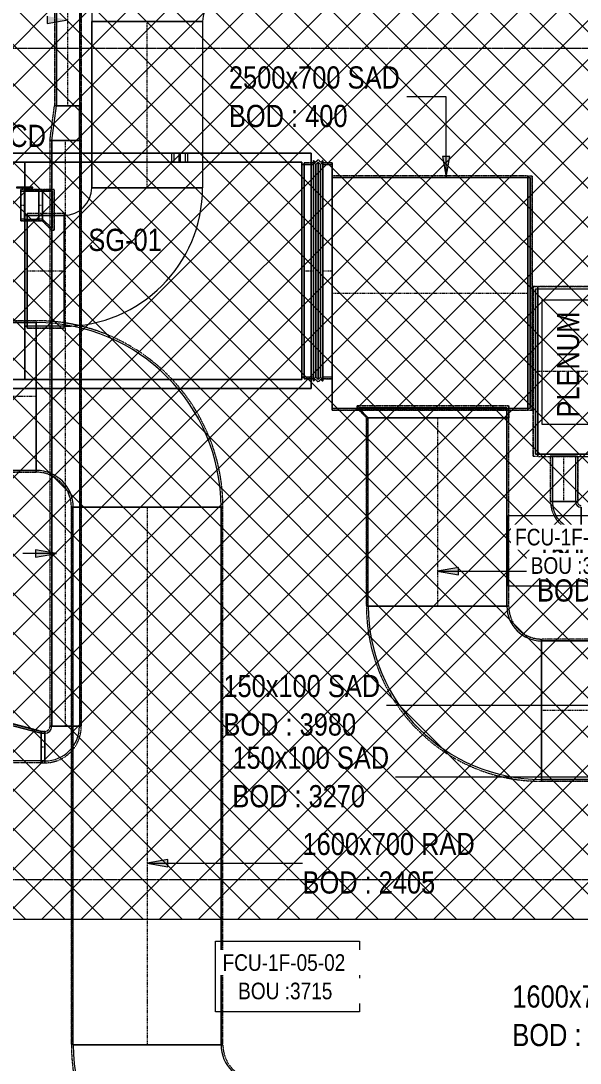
# Model space of a CAD drawing. Header units: inches. Extents: x -83664 to 20107, y -47222 to 19398.
# Drawn here: x -53166 to -47112, y -38748 to -27464 of the extents above; entities that cross this region are included whole.
import ezdxf

# ---------------------------------------------------------------- set-up
doc = ezdxf.new("R2010")
doc.units = ezdxf.units.IN
doc.header["$MEASUREMENT"] = 0
for name, pattern in [('Center', [29.999999, 12, -6, 6, -6]), ('Grid Line', [22.225, 12.7, -3.175, 3.175, -3.175]), ('Hidden 0_50', [1.0584, 0.5292, -0.5292])]:
    doc.linetypes.add(name, pattern=pattern)
doc.layers.add('A-DETL', color=7, linetype='Continuous', lineweight=18, true_color=0x00a600)
doc.layers.add('M-HVAC-DUCT', color=7, linetype='Continuous', lineweight=9, true_color=0xffe97f)
for name, color, linetype, lineweight in [('A-DETL-GENF', 7, 'Continuous', 9), ('G-ANNO-TEXT', 7, 'Continuous', 9), ('M-EQPM', 7, 'Continuous', 18), ('M-EQPM-IDEN', 7, 'Continuous', 9), ('M-HVAC-DUCT-CNTR', 7, 'Center', 9), ('M-HVAC-DUCT-IDEN', 7, 'Continuous', 18), ('S-GRID', 7, 'Continuous', 9)]:
    doc.layers.add(name, color=color, linetype=linetype, lineweight=lineweight)
doc.styles.add('Arial Narrow_1', font='ARIALN.TTF', dxfattribs={"height": 1.406642})
doc.styles.add('Arial Narrow_21', font='ARIALN.TTF', dxfattribs={"height": 240})

# ---------------------------------------------------------------- blocks, each defined once
blk = doc.blocks.new('M_Rec Elbow - Radius - 0_75W-7691535-FIRST FLOOR AC CONDITIONING LAYOUT - PART A')
at = {"layer": 'M-HVAC-DUCT', "color": 30, "true_color": 0xff7f00}
for p, q in [((-225, 150), (-225, -150)), ((-225, -150), (-225, 150)), ((-150, 225), (150, 225)), ((150, 225), (-150, 225))]:
    blk.add_line(p, q, dxfattribs=at)
for radius in [75, 75, 375, 375]:
    blk.add_arc((-225, 225), radius, 270, 0, dxfattribs=at)
blk = doc.blocks.new('M_Rec Transition - Length - Standard-8294872-FIRST FLOOR AC CONDITIONING LAYOUT - PART A')
at = {"layer": 'M-HVAC-DUCT', "color": 30, "true_color": 0xff7f00}
for p, q in [((0, 150), (0, -150)), ((0, 150), (375, 150)), ((0, 150), (375, 150)), ((0, -150), (0, 150)), ((375, -250), (375, 150)), ((375, 150), (375, -250)), ((0, -150), (375, -250)), ((375, -250), (0, -150))]:
    blk.add_line(p, q, dxfattribs=at)
blk = doc.blocks.new('M_Rec Transition - Length - Standard-8294873-FIRST FLOOR AC CONDITIONING LAYOUT - PART A')
at = {"layer": 'M-HVAC-DUCT', "color": 30, "true_color": 0xff7f00}
for p, q in [((0, 150), (0, -150)), ((0, 150), (375, 100)), ((0, 150), (375, 100)), ((0, -150), (0, 150)), ((375, -150), (375, 100)), ((375, 100), (375, -150)), ((0, -150), (375, -150)), ((375, -150), (0, -150))]:
    blk.add_line(p, q, dxfattribs=at)
blk = doc.blocks.new('M_Rec Tap - Beveled - Standard-8199956-FIRST FLOOR AC CONDITIONING LAYOUT - PART A')
at = {"layer": 'M-HVAC-DUCT', "color": 30, "true_color": 0xff7f00}
for p, q in [((100, 150), (-6.096, 150)), ((-6.096, 150), (100, 150)), ((-6.096, 150), (-6.096, -250)), ((-6.096, -250), (-6.096, 150)), ((100, 150), (100, -150)), ((100, -150), (100, 150)), ((0, -250), (100, -150)), ((0, -250), (100, -150)), ((-6.096, -250), (0, -250)), ((0, -250), (-6.096, -250))]:
    blk.add_line(p, q, dxfattribs=at)
blk = doc.blocks.new('M_Rec Elbow - Radius - 0_75W-V16-FIRST FLOOR AC CONDITIONING LAYOUT - PART A')
at = {"layer": 'M-HVAC-DUCT', "color": 6, "true_color": 0xff00ff}
for p, q in [((-800, 1200), (800, 1200)), ((800, 1200), (-800, 1200)), ((-1200, 800), (-1200, -800)), ((-1200, -800), (-1200, 800))]:
    blk.add_line(p, q, dxfattribs=at)
for radius in [400, 400, 2000, 2000]:
    blk.add_arc((-1200, 1200), radius, 270, 0, dxfattribs=at)
blk = doc.blocks.new('TEMW-ME-AHU-Fresh Air Handling Unit - AHU-F1--02-8523869-FIRST FLOOR AC CONDITIONING LAYOUT - PART A')
at = {"layer": 'M-EQPM'}
for p, q in [((6100, 2450), (-100, 2450)), ((-100, 2450), (-100, -100)), ((-100, -100), (-100, 2450)), ((-100, 2450), (6100, 2450)), ((6100, -100), (6100, 2450)), ((6100, 2450), (6100, -100)), ((0, 2325), (-25, 2325)), ((-25, 2325), (-25, 25)), ((-25, 25), (-25, 2325)), ((-25, 2325), (0, 2325)), ((6000, 2350), (0, 2350)), ((0, 2350), (0, 0)), ((0, 0), (0, 2350)), ((0, 2350), (6000, 2350)), ((0, 25), (0, 2325)), ((0, 2325), (0, 25)), ((6000, 2350), (3000, 2350)), ((3000, 2350), (3000, 0)), ((3000, 0), (3000, 2350)), ((3000, 2350), (6000, 2350)), ((6000, 0), (6000, 2350)), ((6000, 2350), (6000, 0)), ((6000, 0), (6000, 2350)), ((6000, 2350), (6000, 0)), ((3000, 1775), (2975, 1775)), ((2975, 1775), (2975, 575)), ((2975, 575), (2975, 1775)), ((2975, 1775), (3000, 1775)), ((3000, 575), (3000, 1775)), ((3000, 1775), (3000, 575)), ((6025, 1775), (6000, 1775)), ((6000, 1775), (6000, 575)), ((6000, 575), (6000, 1775)), ((6000, 1775), (6025, 1775)), ((6025, 575), (6025, 1775)), ((6025, 1775), (6025, 575)), ((6025, 1400), (6000, 1400)), ((6000, 1400), (6000, 950)), ((6000, 950), (6000, 1400)), ((6000, 1400), (6025, 1400)), ((6025, 950), (6025, 1400)), ((6025, 1400), (6025, 950)), ((6000, 950), (6025, 950)), ((6025, 950), (6000, 950)), ((2975, 575), (3000, 575)), ((3000, 575), (2975, 575)), ((6000, 575), (6025, 575)), ((6025, 575), (6000, 575)), ((-25, 25), (0, 25)), ((0, 25), (-25, 25)), ((0, 0), (6000, 0)), ((6000, 0), (0, 0)), ((1263, 0), (1233, 0)), ((1263, 0), (1233, 0)), ((1333, 0), (1313, 0)), ((1333, 0), (1313, 0)), ((1413, 0), (1383, 0)), ((1413, 0), (1383, 0)), ((3000, 0), (6000, 0)), ((6000, 0), (3000, 0)), ((5850, 0), (5400, 0)), ((5400, 0), (5400, -25)), ((5400, -25), (5400, 0)), ((5400, 0), (5850, 0)), ((5850, -25), (5850, 0)), ((5850, 0), (5850, -25)), ((-100, -100), (6100, -100)), ((6100, -100), (-100, -100)), ((1233, 0), (1233, -100)), ((1233, -100), (1263, -100)), ((1233, -100), (1263, -100)), ((1263, -100), (1263, 0)), ((1313, 0), (1313, -100)), ((1313, -100), (1333, -100)), ((1313, -100), (1333, -100)), ((1333, -100), (1333, 0)), ((1383, 0), (1383, -100)), ((1383, -100), (1413, -100)), ((1383, -100), (1413, -100)), ((1413, -100), (1413, 0)), ((5400, -25), (5850, -25)), ((5850, -25), (5400, -25))]:
    blk.add_line(p, q, dxfattribs=at)
blk = doc.blocks.new('REMC_M_FLEX CONNECTION_Type 2 - V_SAD-8295138-FIRST FLOOR AC CONDITIONING LAYOUT - PART A')
at = {"layer": 'M-HVAC-DUCT', "color": 30, "true_color": 0xff7f00}
for p, q in [((101458, 69377), (101458, 67027)), ((101458, 69377), (101483, 69352)), ((101483, 69352), (101458, 69377)), ((101458, 67027), (101458, 69377)), ((101483, 69352), (101508, 69377)), ((101508, 69377), (101483, 69352)), ((101483, 67052), (101483, 69352)), ((101483, 69352), (101483, 67052)), ((101483, 69352), (101483, 67052)), ((101483, 67052), (101483, 69352)), ((101508, 69377), (101508, 67027)), ((101508, 69377), (101533, 69352)), ((101533, 69352), (101508, 69377)), ((101508, 67027), (101508, 69377)), ((101508, 67027), (101508, 69377)), ((101508, 69377), (101508, 67027)), ((101533, 69352), (101558, 69377)), ((101558, 69377), (101533, 69352)), ((101533, 67052), (101533, 69352)), ((101533, 69352), (101533, 67052)), ((101533, 67052), (101533, 69352)), ((101533, 69352), (101533, 67052)), ((101558, 69377), (101558, 67027)), ((101558, 67027), (101558, 69377)), ((101483, 67052), (101458, 67027)), ((101483, 67052), (101458, 67027)), ((101508, 67027), (101483, 67052)), ((101508, 67027), (101483, 67052)), ((101533, 67052), (101508, 67027)), ((101533, 67052), (101508, 67027)), ((101533, 67052), (101558, 67027)), ((101533, 67052), (101558, 67027))]:
    blk.add_line(p, q, dxfattribs=at)
blk = doc.blocks.new('M_Rec Endcap - Standard-8295143-FIRST FLOOR AC CONDITIONING LAYOUT - PART A')
at = {"layer": 'M-HVAC-DUCT', "color": 30, "true_color": 0xff7f00}
for p, q in [((0, 1250), (0, -1250)), ((0, -1250), (0, 1250)), ((0, 1250), (25, 1250)), ((25, 1250), (0, 1250)), ((25, 1250), (25, -1250)), ((25, -1250), (25, 1250)), ((25, -1250), (0, -1250)), ((25, -1250), (0, -1250))]:
    blk.add_line(p, q, dxfattribs=at)
blk = doc.blocks.new('M_Rec Tap - Beveled - Standard-8295144-FIRST FLOOR AC CONDITIONING LAYOUT - PART A')
at = {"layer": 'M-HVAC-DUCT', "color": 30, "true_color": 0xff7f00}
for p, q in [((0, 850), (-6.096, 850)), ((-6.096, -750), (-6.096, 850)), ((-6.096, 850), (-6.096, -750)), ((-6.096, 850), (0, 850)), ((100, 750), (0, 850)), ((100, 750), (0, 850)), ((100, 750), (100, -750)), ((100, -750), (100, 750)), ((-6.096, -750), (100, -750)), ((100, -750), (-6.096, -750))]:
    blk.add_line(p, q, dxfattribs=at)
blk = doc.blocks.new('M_Rec Elbow - Radius - 0_75W-8295145-FIRST FLOOR AC CONDITIONING LAYOUT - PART A')
at = {"layer": 'M-HVAC-DUCT', "color": 30, "true_color": 0xff7f00}
for p, q in [((-750, 1125), (750, 1125)), ((750, 1125), (-750, 1125)), ((-1125, 750), (-1125, -750)), ((-1125, -750), (-1125, 750))]:
    blk.add_line(p, q, dxfattribs=at)
for radius in [375, 375, 1875, 1875]:
    blk.add_arc((-1125, 1125), radius, 270, 0, dxfattribs=at)
blk = doc.blocks.new('TEMW-ME-DMP-Volume Control Damper - Standard-V132-FIRST FLOOR AC CONDITIONING LAYOUT - PART A')
at = {"layer": 'M-HVAC-DUCT', "color": 30, "true_color": 0xff7f00}
for p, q in [((-165.1, 194.45), (-165.1, 188.1)), ((-152.4, 194.45), (-165.1, 194.45)), ((-165.1, 188.1), (-152.4, 188.1)), ((0, 194.45), (-152.4, 194.45)), ((-152.4, 194.45), (0, 194.45)), ((0, 188.1), (-152.4, 188.1)), ((-152.4, 188.1), (0, 188.1)), ((-76.2, 150), (-76.2, -150)), ((-76.2, -150), (-76.2, 150)), ((76.2, 150), (-76.2, 150)), ((-76.2, 150), (76.2, 150)), ((-76.2, 150), (76.2, 150)), ((-6.35, 188.1), (-6.35, 150)), ((6.35, 188.1), (-6.35, 188.1)), ((6.35, 188.1), (-6.35, 188.1)), ((-6.35, 150), (6.35, 150)), ((-6.35, 150), (6.35, 150)), ((12.7, 194.45), (0, 194.45)), ((0, 188.1), (12.7, 188.1)), ((6.35, 150), (6.35, 188.1)), ((12.7, 188.1), (12.7, 194.45)), ((76.2, 150), (76.2, -150)), ((76.2, -150), (76.2, 150)), ((-76.2, -150), (76.2, -150)), ((-76.2, -150), (76.2, -150)), ((-76.2, -150), (76.2, -150))]:
    blk.add_line(p, q, dxfattribs=at)
blk = doc.blocks.new('M_Rec Endcap - Standard-8322859-FIRST FLOOR AC CONDITIONING LAYOUT - PART A')
at = {"layer": 'M-HVAC-DUCT', "color": 6, "true_color": 0xff00ff}
for p, q in [((0, 895), (0, -895)), ((0, -895), (0, 895)), ((0, 895), (25, 895)), ((25, 895), (0, 895)), ((25, 895), (25, -895)), ((25, -895), (25, 895)), ((25, -895), (0, -895)), ((25, -895), (0, -895))]:
    blk.add_line(p, q, dxfattribs=at)
blk = doc.blocks.new('M_Rec Elbow - Radius - 0_75W-8523872-FIRST FLOOR AC CONDITIONING LAYOUT - PART A')
at = {"layer": 'M-HVAC-DUCT', "color": 6, "true_color": 0xff00ff}
for p, q in [((-600, 900), (600, 900)), ((600, 900), (-600, 900)), ((-900, 600), (-900, -600)), ((-900, -600), (-900, 600))]:
    blk.add_line(p, q, dxfattribs=at)
for radius in [300, 300, 1500, 1500]:
    blk.add_arc((-900, 900), radius, 270, 0, dxfattribs=at)
blk = doc.blocks.new('M_Rec Elbow - Radius - 0_75W-V147-FIRST FLOOR AC CONDITIONING LAYOUT - PART A')
at = {"layer": 'M-HVAC-DUCT', "color": 6, "true_color": 0xff00ff}
for p, q in [((-187.5, 125), (-187.5, -125)), ((-187.5, -125), (-187.5, 125)), ((-125, 187.5), (125, 187.5)), ((125, 187.5), (-125, 187.5))]:
    blk.add_line(p, q, dxfattribs=at)
for radius in [62.5, 62.5, 312.5, 312.5]:
    blk.add_arc((-187.5, 187.5), radius, 270, 0, dxfattribs=at)
blk = doc.blocks.new('TEMW-SMBZ-HO-BM-HVAC-00002_rvt-1-FIRST FLOOR AC CONDITIONING LAYOUT - PART A')
at = {"layer": 'M-HVAC-DUCT', "color": 30, "linetype": 'Hidden 0_50', "true_color": 0xff7f00}
for p, q in [((98655, 73260), (98655, 69988)), ((98655, 73260), (98655, 69988)), ((98945, 69988), (98945, 73260)), ((98945, 73260), (98945, 69988)), ((98605, 69613), (98655, 69988)), ((98605, 69613), (98655, 69988)), ((98945, 69988), (98655, 69988)), ((98655, 69988), (98945, 69988)), ((98945, 69988), (98655, 69988)), ((98655, 69988), (98945, 69988)), ((98945, 69613), (98945, 69988)), ((98945, 69988), (98945, 69613)), ((98945, 69613), (98605, 69613)), ((98605, 69613), (98945, 69613)), ((98605, 69613), (98605, 63271)), ((98605, 69613), (98605, 63271)), ((98605, 69613), (98945, 69613)), ((98945, 69613), (98605, 69613)), ((98945, 63271), (98945, 69613)), ((98945, 69613), (98945, 63271)), ((101458, 67007), (101458, 69397)), ((101458, 69397), (101479, 69377)), ((101479, 69377), (101458, 69397)), ((101458, 69397), (101458, 67007)), ((101479, 69377), (101508, 69406)), ((101508, 69406), (101479, 69377)), ((101508, 69406), (101537, 69377)), ((101537, 69377), (101508, 69406)), ((101537, 69377), (101558, 69397)), ((101558, 69397), (101537, 69377)), ((101558, 69397), (101558, 67007)), ((101558, 67007), (101558, 69397)), ((101358, 67032), (101358, 69372)), ((101358, 69372), (101358, 67032)), ((101458, 69372), (101358, 69372)), ((101458, 69372), (101358, 69372)), ((101458, 67032), (101458, 69372)), ((101458, 69372), (101458, 67032)), ((101558, 67032), (101558, 69372)), ((101558, 69372), (101558, 67032)), ((101660, 69372), (101558, 69372)), ((101660, 69372), (101558, 69372)), ((101660, 67032), (101660, 69372)), ((101660, 69372), (101660, 67032)), ((101660, 66692), (101660, 69232)), ((101660, 69232), (101660, 66692)), ((103780, 69232), (101660, 69232)), ((103780, 69232), (101660, 69232)), ((103780, 66692), (103780, 69232)), ((103780, 69232), (103780, 66692)), ((103780, 66692), (103780, 69232)), ((103780, 69232), (103780, 66692)), ((103780, 69232), (103825, 69232)), ((103780, 69232), (103825, 69232)), ((103825, 66692), (103825, 69232)), ((103825, 69232), (103825, 66692)), ((98291, 68743), (98291, 69083)), ((98291, 69083), (98291, 68743)), ((98332, 69083), (98291, 69083)), ((98332, 69083), (98291, 69083)), ((98332, 68743), (98332, 69083)), ((98332, 69083), (98332, 68743)), ((98332, 68743), (98332, 69083)), ((98332, 69083), (98484, 69083)), ((98484, 69083), (98332, 69083)), ((98332, 69083), (98332, 68743)), ((98484, 68743), (98484, 69083)), ((98484, 69083), (98484, 68743)), ((98525, 69083), (98484, 69083)), ((98525, 69083), (98484, 69083)), ((98484, 69083), (98484, 68743)), ((98484, 68743), (98484, 69083)), ((98525, 69083), (98651, 69083)), ((98525, 68743), (98525, 69083)), ((98525, 69083), (98525, 68743)), ((98651, 69083), (98525, 69083)), ((98525, 68743), (98525, 69083)), ((98525, 69083), (98525, 68743)), ((98651, 69083), (98651, 68643)), ((98651, 68643), (98651, 69083)), ((98291, 68743), (98332, 68743)), ((98332, 68743), (98291, 68743)), ((98484, 68743), (98332, 68743)), ((98332, 68743), (98484, 68743)), ((98484, 68743), (98525, 68743)), ((98525, 68743), (98484, 68743)), ((98625, 68643), (98525, 68743)), ((98525, 68743), (98625, 68643)), ((98651, 68643), (98625, 68643)), ((98625, 68643), (98651, 68643)), ((101358, 67032), (101458, 67032)), ((101458, 67032), (101358, 67032)), ((101479, 67028), (101458, 67007)), ((101458, 67007), (101479, 67028)), ((101508, 66999), (101479, 67028)), ((101479, 67028), (101508, 66999)), ((101537, 67028), (101508, 66999)), ((101508, 66999), (101537, 67028)), ((101558, 67007), (101537, 67028)), ((101537, 67028), (101558, 67007)), ((101558, 67032), (101660, 67032)), ((101660, 67032), (101558, 67032)), ((101660, 66692), (103780, 66692)), ((103780, 66692), (101660, 66692)), ((101932, 66712), (101932, 66739)), ((101932, 66739), (103572, 66739)), ((103572, 66739), (101932, 66739)), ((101932, 66739), (101932, 66712)), ((102032, 66612), (101932, 66712)), ((101932, 66712), (102032, 66612)), ((103572, 66739), (103572, 66612)), ((103572, 66612), (103572, 66739)), ((103825, 66692), (103780, 66692)), ((103780, 66692), (103825, 66692)), ((102032, 66612), (103572, 66612)), ((103572, 66612), (102032, 66612)), ((102032, 66612), (102032, 64571)), ((102032, 64571), (102032, 66612)), ((103572, 66612), (102032, 66612)), ((102032, 66612), (103572, 66612)), ((103572, 64571), (103572, 66612)), ((103572, 64571), (103572, 66612)), ((102032, 64571), (103572, 64571)), ((103572, 64571), (102032, 64571)), ((103572, 64571), (102032, 64571)), ((102032, 64571), (103572, 64571)), ((103927, 62676), (103927, 64216)), ((103927, 64216), (103927, 62676)), ((104505, 64216), (103927, 64216)), ((104505, 64216), (103927, 64216)), ((103927, 62676), (103927, 64216)), ((103927, 64216), (103927, 62676)), ((98511, 63216), (98136, 63316)), ((98136, 63316), (98511, 63216)), ((98511, 63216), (98511, 62876)), ((98511, 62876), (98511, 63216)), ((98550, 63216), (98511, 63216)), ((98511, 63216), (98550, 63216)), ((98511, 62876), (98511, 63216)), ((98511, 63216), (98511, 62876)), ((98550, 63216), (98550, 62876)), ((98550, 62876), (98550, 63216)), ((98550, 63216), (98550, 62876)), ((98550, 62876), (98550, 63216)), ((98945, 63271), (98605, 63271)), ((98605, 63271), (98945, 63271)), ((98945, 63271), (98605, 63271)), ((98605, 63271), (98945, 63271)), ((98511, 62876), (98136, 62876)), ((98511, 62876), (98136, 62876)), ((98511, 62876), (98550, 62876)), ((98511, 62876), (98550, 62876)), ((103927, 62676), (104505, 62676)), ((104505, 62676), (103927, 62676))]:
    blk.add_line(p, q, dxfattribs=at)
at = {"layer": 'M-HVAC-DUCT', "color": 30, "true_color": 0xff7f00}
for p, q in [((98675, 69988), (98675, 73260)), ((98675, 73260), (98675, 69988)), ((98925, 73260), (98925, 69988)), ((98925, 73260), (98925, 69988)), ((98675, 69988), (98925, 69988)), ((98925, 69988), (98675, 69988)), ((98625, 69613), (98925, 69613)), ((98925, 69613), (98625, 69613)), ((98625, 63271), (98625, 69613)), ((98625, 69613), (98625, 63271)), ((98925, 69613), (98925, 63271)), ((98925, 69613), (98925, 63271)), ((101358, 69352), (101358, 67052)), ((101358, 67052), (101358, 69352)), ((101358, 69352), (101458, 69352)), ((101458, 69352), (101358, 69352)), ((101458, 69352), (101458, 67052)), ((101458, 67052), (101458, 69352)), ((101558, 69352), (101558, 67052)), ((101558, 67052), (101558, 69352)), ((101558, 69352), (101660, 69352)), ((101660, 69352), (101558, 69352)), ((101660, 69352), (101660, 67052)), ((101660, 67052), (101660, 69352)), ((101660, 69212), (101660, 66712)), ((101660, 66712), (101660, 69212)), ((101660, 69212), (103780, 69212)), ((103780, 69212), (101660, 69212)), ((103780, 69212), (103780, 66712)), ((103780, 66712), (103780, 69212)), ((98291, 69063), (98291, 68763)), ((98291, 68763), (98291, 69063)), ((98291, 69063), (98332, 69063)), ((98332, 69063), (98291, 69063)), ((98332, 69063), (98332, 68763)), ((98332, 68763), (98332, 69063)), ((98484, 69063), (98484, 68763)), ((98484, 68763), (98484, 69063)), ((98484, 69063), (98525, 69063)), ((98525, 69063), (98484, 69063)), ((98525, 69063), (98525, 68763)), ((98525, 68763), (98525, 69063)), ((98625, 69063), (98625, 68663)), ((98625, 69063), (98631, 69063)), ((98631, 69063), (98625, 69063)), ((98625, 69063), (98625, 68663)), ((98631, 69063), (98631, 68663)), ((98631, 69063), (98631, 68663)), ((98332, 68763), (98291, 68763)), ((98332, 68763), (98291, 68763)), ((98525, 68763), (98484, 68763)), ((98525, 68763), (98484, 68763)), ((98631, 68663), (98625, 68663)), ((98625, 68663), (98631, 68663)), ((101458, 67052), (101358, 67052)), ((101458, 67052), (101358, 67052)), ((101660, 67052), (101558, 67052)), ((101660, 67052), (101558, 67052)), ((103780, 66712), (101660, 66712)), ((103780, 66712), (101660, 66712)), ((101952, 66712), (101952, 66719)), ((101952, 66719), (103552, 66719)), ((103552, 66719), (101952, 66719)), ((101952, 66719), (101952, 66712)), ((101952, 66712), (103552, 66712)), ((101952, 66712), (103552, 66712)), ((103552, 66719), (103552, 66712)), ((103552, 66712), (103552, 66719)), ((103552, 66612), (102052, 66612)), ((102052, 66612), (103552, 66612)), ((102052, 64571), (102052, 66612)), ((102052, 64571), (102052, 66612)), ((103552, 66612), (103552, 64571)), ((103552, 64571), (103552, 66612)), ((103552, 64571), (102052, 64571)), ((102052, 64571), (103552, 64571)), ((103927, 64196), (103927, 62696)), ((103927, 62696), (103927, 64196)), ((103927, 64196), (104505, 64196)), ((104505, 64196), (103927, 64196)), ((98511, 62896), (98511, 63196)), ((98511, 63196), (98511, 62896)), ((98511, 63196), (98550, 63196)), ((98511, 63196), (98550, 63196)), ((98550, 62896), (98550, 63196)), ((98550, 63196), (98550, 62896)), ((98625, 63271), (98925, 63271)), ((98925, 63271), (98625, 63271)), ((98550, 62896), (98511, 62896)), ((98511, 62896), (98550, 62896)), ((104505, 62696), (103927, 62696)), ((104505, 62696), (103927, 62696))]:
    blk.add_line(p, q, dxfattribs=at)
at = {"layer": 'M-HVAC-DUCT', "color": 6, "true_color": 0xff00ff}
for p, q in [((99058, 70902), (100258, 70902)), ((100258, 70902), (99058, 70902)), ((99058, 69102), (99058, 70902)), ((99058, 70902), (99058, 69102)), ((100258, 70902), (100258, 69102)), ((100258, 70902), (100258, 69102)), ((99058, 69102), (100258, 69102)), ((100258, 69102), (99058, 69102)), ((98358, 68802), (98358, 67602)), ((98358, 67602), (98358, 68802)), ((98358, 68802), (98758, 68802)), ((98758, 68802), (98358, 68802)), ((98758, 68802), (98758, 67602)), ((98758, 67602), (98758, 68802)), ((103887, 66218), (103887, 68008)), ((103887, 68008), (103887, 66218)), ((103887, 68008), (104527, 68008)), ((103887, 68008), (104527, 68008)), ((95764, 67642), (98458, 67642)), ((95764, 67642), (98458, 67642)), ((98758, 67602), (98358, 67602)), ((98758, 67602), (98358, 67602)), ((98458, 66042), (98458, 67642)), ((98458, 67642), (98458, 66042)), ((104527, 66218), (103887, 66218)), ((103887, 66218), (104527, 66218)), ((104044, 66197), (104294, 66197)), ((104294, 66197), (104044, 66197)), ((104044, 65705), (104044, 66197)), ((104044, 66197), (104044, 65705)), ((104294, 66197), (104294, 65705)), ((104294, 66197), (104294, 65705)), ((98458, 66042), (95764, 66042)), ((95764, 66042), (98458, 66042)), ((104044, 65705), (104294, 65705)), ((104294, 65705), (104044, 65705)), ((100458, 65642), (98858, 65642)), ((98858, 65642), (100458, 65642)), ((98858, 61183), (98858, 65642)), ((98858, 61183), (98858, 65642)), ((100458, 65642), (100458, 61183)), ((100458, 61183), (100458, 65642)), ((98858, 59823), (98858, 61183)), ((98858, 59823), (98858, 61183)), ((100458, 61183), (100458, 59823)), ((100458, 59823), (100458, 61183)), ((100458, 59823), (98858, 59823)), ((98858, 59823), (100458, 59823))]:
    blk.add_line(p, q, dxfattribs=at)
at = {"layer": 'M-HVAC-DUCT', "color": 6, "linetype": 'Hidden 0_50', "true_color": 0xff00ff}
for p, q in [((98358, 67582), (98358, 68822)), ((98358, 68822), (98358, 67582)), ((98758, 68822), (98358, 68822)), ((98758, 68822), (98358, 68822)), ((98758, 67582), (98758, 68822)), ((98758, 68822), (98758, 67582)), ((103837, 68033), (103837, 66193)), ((103837, 66193), (103837, 68033)), ((103837, 68033), (103887, 68033)), ((103887, 68033), (103837, 68033)), ((103887, 68033), (103887, 66193)), ((103887, 66193), (103887, 68033)), ((104527, 68033), (103887, 68033)), ((103887, 68033), (104527, 68033)), ((103887, 68033), (103887, 66193)), ((103887, 66193), (103887, 68033)), ((98458, 67662), (95764, 67662)), ((95764, 67662), (98458, 67662)), ((98458, 67662), (98458, 66022)), ((98458, 66022), (98458, 67662)), ((98458, 67662), (98458, 66022)), ((98458, 66022), (98458, 67662)), ((98358, 67582), (98758, 67582)), ((98758, 67582), (98358, 67582)), ((103887, 66193), (103837, 66193)), ((103887, 66193), (103837, 66193)), ((103887, 66193), (104527, 66193)), ((103887, 66193), (104527, 66193)), ((104319, 66197), (104019, 66197)), ((104019, 66197), (104319, 66197)), ((104019, 66197), (104019, 65705)), ((104019, 66197), (104019, 65705)), ((104319, 65705), (104319, 66197)), ((104319, 66197), (104319, 65705)), ((95764, 66022), (98458, 66022)), ((95764, 66022), (98458, 66022)), ((104319, 65705), (104019, 65705)), ((104019, 65705), (104319, 65705)), ((104314, 65705), (104024, 65705)), ((104024, 65705), (104314, 65705)), ((98838, 65642), (100478, 65642)), ((100478, 65642), (98838, 65642)), ((98838, 65642), (100478, 65642)), ((100478, 65642), (98838, 65642)), ((98838, 65642), (98838, 61183)), ((98838, 61183), (98838, 65642)), ((100478, 61183), (100478, 65642)), ((100478, 61183), (100478, 65642)), ((98838, 61183), (98838, 59823)), ((98838, 59823), (98838, 61183)), ((100478, 59823), (100478, 61183)), ((100478, 59823), (100478, 61183)), ((98838, 59823), (100478, 59823)), ((100478, 59823), (98838, 59823)), ((100478, 59823), (98838, 59823)), ((98838, 59823), (100478, 59823))]:
    blk.add_line(p, q, dxfattribs=at)
for centre, radius, start, end in [((98458, 65642), 2020, 360, 90), ((98458, 65642), 2020, 0, 90), ((98458, 65642), 380, 0, 90), ((98458, 65642), 380, 0, 90), ((104357, 65705), 332, 180, 270), ((104357, 65705), 332, 180, 270), ((104357, 65705), 42.5, 180, 270), ((104357, 65705), 42.5, 180, 270), ((100858, 59823), 2020, 180, 270), ((100858, 59823), 2020, 180, 270), ((100858, 59823), 380, 180, 270), ((100858, 59823), 380, 180, 270)]:
    blk.add_arc(centre, radius, start, end, dxfattribs=at)
at = {"layer": 'M-HVAC-DUCT', "color": 30, "linetype": 'Hidden 0_50', "true_color": 0xff7f00}
for centre, radius, start, end in [((103927, 64571), 1895, 180, 270), ((103927, 64571), 1895, 180, 270), ((103927, 64571), 355, 180, 270), ((103927, 64571), 355, 180, 270), ((98550, 63271), 55, 270, 0), ((98550, 63271), 395, 270, 0), ((98550, 63271), 395, 270, 0), ((98550, 63271), 55, 270, 0)]:
    blk.add_arc(centre, radius, start, end, dxfattribs=at)
at = {"layer": 'M-HVAC-DUCT-CNTR', "color": 30, "true_color": 0xff7f00}
for p, q in [((98800, 69988), (98800, 73260)), ((98775, 63271), (98775, 69613)), ((98291, 68913), (98332, 68913)), ((98484, 68913), (98525, 68913)), ((101358, 68202), (101458, 68202)), ((101558, 68202), (101660, 68202)), ((101660, 67962), (103780, 67962)), ((102802, 66612), (102802, 64571)), ((103927, 63446), (104505, 63446)), ((98550, 63046), (98511, 63046))]:
    blk.add_line(p, q, dxfattribs=at)
at = {"layer": 'M-HVAC-DUCT-CNTR', "color": 6, "true_color": 0xff00ff}
for p, q in [((99658, 69102), (99658, 70902)), ((98358, 68202), (98758, 68202)), ((104527, 67113), (103887, 67113)), ((98458, 66842), (95764, 66842)), ((104169, 65705), (104169, 66197)), ((99658, 65642), (99658, 61183)), ((99658, 61183), (99658, 59823))]:
    blk.add_line(p, q, dxfattribs=at)
at = {"layer": 'M-EQPM', "color": 6, "linetype": 'Hidden 0_50', "lineweight": 9, "true_color": 0xff00ff, "rotation": 180}
blk.add_blockref('TEMW-ME-AHU-Fresh Air Handling Unit - AHU-F1--02-8523869-FIRST FLOOR AC CONDITIONING LAYOUT - PART A', (101333, 69377), dxfattribs=at)
at = {"layer": 'M-HVAC-DUCT', "color": 6, "linetype": 'Hidden 0_50', "lineweight": 9, "true_color": 0xff00ff}
for name, p, rotation in [('M_Rec Elbow - Radius - 0_75W-8523872-FIRST FLOOR AC CONDITIONING LAYOUT - PART A', (99658, 71802), 180), ('M_Rec Transition - Length - Standard-8294873-FIRST FLOOR AC CONDITIONING LAYOUT - PART A', (98775, 69613), 90), ('M_Rec Endcap - Standard-8322859-FIRST FLOOR AC CONDITIONING LAYOUT - PART A', (103887, 67113), 180), ('M_Rec Elbow - Radius - 0_75W-V16-FIRST FLOOR AC CONDITIONING LAYOUT - PART A', (99658, 66842), 90), ('M_Rec Elbow - Radius - 0_75W-V147-FIRST FLOOR AC CONDITIONING LAYOUT - PART A', (104169, 65517), 270), ('M_Rec Elbow - Radius - 0_75W-8295145-FIRST FLOOR AC CONDITIONING LAYOUT - PART A', (102802, 63446), 270), ('M_Rec Transition - Length - Standard-8294872-FIRST FLOOR AC CONDITIONING LAYOUT - PART A', (98511, 63046), 180), ('M_Rec Elbow - Radius - 0_75W-V16-FIRST FLOOR AC CONDITIONING LAYOUT - PART A', (99658, 58623), 270)]:
    blk.add_blockref(name, p, dxfattribs=dict(at, rotation=rotation))
for name, p in [('REMC_M_FLEX CONNECTION_Type 2 - V_SAD-8295138-FIRST FLOOR AC CONDITIONING LAYOUT - PART A', (0, 0)), ('M_Rec Endcap - Standard-8295143-FIRST FLOOR AC CONDITIONING LAYOUT - PART A', (103780, 67962)), ('TEMW-ME-DMP-Volume Control Damper - Standard-V132-FIRST FLOOR AC CONDITIONING LAYOUT - PART A', (98408, 68913)), ('M_Rec Elbow - Radius - 0_75W-8523872-FIRST FLOOR AC CONDITIONING LAYOUT - PART A', (99658, 68202)), ('M_Rec Elbow - Radius - 0_75W-7691535-FIRST FLOOR AC CONDITIONING LAYOUT - PART A', (98775, 63046))]:
    blk.add_blockref(name, p, dxfattribs=at)
at = {"layer": 'M-HVAC-DUCT', "color": 6, "linetype": 'Hidden 0_50', "lineweight": 9, "true_color": 0xff00ff, "extrusion": (0, 0, -1)}
blk.add_blockref('M_Rec Tap - Beveled - Standard-8199956-FIRST FLOOR AC CONDITIONING LAYOUT - PART A', (-98625, 68913), dxfattribs=at)
at = {"layer": 'M-HVAC-DUCT', "color": 6, "linetype": 'Hidden 0_50', "lineweight": 9, "true_color": 0xff00ff, "extrusion": (0, 0, -1), "rotation": 270}
blk.add_blockref('M_Rec Tap - Beveled - Standard-8295144-FIRST FLOOR AC CONDITIONING LAYOUT - PART A', (-102802, 66712), dxfattribs=at)
blk = doc.blocks.new('TEMW-SMBZ-HO-BM-HVAC-00002_rvt-2-FIRST FLOOR AC CONDITIONING LAYOUT - PART A')
at = {"layer": 'M-HVAC-DUCT', "color": 30, "linetype": 'Hidden 0_50', "true_color": 0xff7f00}
for p, q in [((98655, 73260), (98655, 69988)), ((98655, 73260), (98655, 69988)), ((98945, 69988), (98945, 73260)), ((98945, 73260), (98945, 69988)), ((98605, 69613), (98655, 69988)), ((98605, 69613), (98655, 69988)), ((98945, 69988), (98655, 69988)), ((98655, 69988), (98945, 69988)), ((98945, 69988), (98655, 69988)), ((98655, 69988), (98945, 69988)), ((98945, 69613), (98945, 69988)), ((98945, 69988), (98945, 69613)), ((98945, 69613), (98605, 69613)), ((98605, 69613), (98945, 69613)), ((98605, 69613), (98605, 63271)), ((98605, 69613), (98605, 63271)), ((98605, 69613), (98945, 69613)), ((98945, 69613), (98605, 69613)), ((98945, 63271), (98945, 69613)), ((98945, 69613), (98945, 63271)), ((101458, 67007), (101458, 69397)), ((101458, 69397), (101479, 69377)), ((101479, 69377), (101458, 69397)), ((101458, 69397), (101458, 67007)), ((101479, 69377), (101508, 69406)), ((101508, 69406), (101479, 69377)), ((101508, 69406), (101537, 69377)), ((101537, 69377), (101508, 69406)), ((101537, 69377), (101558, 69397)), ((101558, 69397), (101537, 69377)), ((101558, 69397), (101558, 67007)), ((101558, 67007), (101558, 69397)), ((101358, 67032), (101358, 69372)), ((101358, 69372), (101358, 67032)), ((101458, 69372), (101358, 69372)), ((101458, 69372), (101358, 69372)), ((101458, 67032), (101458, 69372)), ((101458, 69372), (101458, 67032)), ((101558, 67032), (101558, 69372)), ((101558, 69372), (101558, 67032)), ((101660, 69372), (101558, 69372)), ((101660, 69372), (101558, 69372)), ((101660, 67032), (101660, 69372)), ((101660, 69372), (101660, 67032)), ((101660, 66692), (101660, 69232)), ((101660, 69232), (101660, 66692)), ((103780, 69232), (101660, 69232)), ((103780, 69232), (101660, 69232)), ((103780, 66692), (103780, 69232)), ((103780, 69232), (103780, 66692)), ((103780, 66692), (103780, 69232)), ((103780, 69232), (103780, 66692)), ((103780, 69232), (103825, 69232)), ((103780, 69232), (103825, 69232)), ((103825, 66692), (103825, 69232)), ((103825, 69232), (103825, 66692)), ((98291, 68743), (98291, 69083)), ((98291, 69083), (98291, 68743)), ((98332, 69083), (98291, 69083)), ((98332, 69083), (98291, 69083)), ((98332, 68743), (98332, 69083)), ((98332, 69083), (98332, 68743)), ((98332, 68743), (98332, 69083)), ((98332, 69083), (98484, 69083)), ((98484, 69083), (98332, 69083)), ((98332, 69083), (98332, 68743)), ((98484, 68743), (98484, 69083)), ((98484, 69083), (98484, 68743)), ((98525, 69083), (98484, 69083)), ((98525, 69083), (98484, 69083)), ((98484, 69083), (98484, 68743)), ((98484, 68743), (98484, 69083)), ((98525, 69083), (98651, 69083)), ((98525, 68743), (98525, 69083)), ((98525, 69083), (98525, 68743)), ((98651, 69083), (98525, 69083)), ((98525, 68743), (98525, 69083)), ((98525, 69083), (98525, 68743)), ((98651, 69083), (98651, 68643)), ((98651, 68643), (98651, 69083)), ((98291, 68743), (98332, 68743)), ((98332, 68743), (98291, 68743)), ((98484, 68743), (98332, 68743)), ((98332, 68743), (98484, 68743)), ((98484, 68743), (98525, 68743)), ((98525, 68743), (98484, 68743)), ((98625, 68643), (98525, 68743)), ((98525, 68743), (98625, 68643)), ((98651, 68643), (98625, 68643)), ((98625, 68643), (98651, 68643)), ((101358, 67032), (101458, 67032)), ((101458, 67032), (101358, 67032)), ((101479, 67028), (101458, 67007)), ((101458, 67007), (101479, 67028)), ((101508, 66999), (101479, 67028)), ((101479, 67028), (101508, 66999)), ((101537, 67028), (101508, 66999)), ((101508, 66999), (101537, 67028)), ((101558, 67007), (101537, 67028)), ((101537, 67028), (101558, 67007)), ((101558, 67032), (101660, 67032)), ((101660, 67032), (101558, 67032)), ((101660, 66692), (103780, 66692)), ((103780, 66692), (101660, 66692)), ((101932, 66712), (101932, 66739)), ((101932, 66739), (103572, 66739)), ((103572, 66739), (101932, 66739)), ((101932, 66739), (101932, 66712)), ((102032, 66612), (101932, 66712)), ((101932, 66712), (102032, 66612)), ((103572, 66739), (103572, 66612)), ((103572, 66612), (103572, 66739)), ((103825, 66692), (103780, 66692)), ((103780, 66692), (103825, 66692)), ((102032, 66612), (103572, 66612)), ((103572, 66612), (102032, 66612)), ((102032, 66612), (102032, 64571)), ((102032, 64571), (102032, 66612)), ((103572, 66612), (102032, 66612)), ((102032, 66612), (103572, 66612)), ((103572, 64571), (103572, 66612)), ((103572, 64571), (103572, 66612)), ((102032, 64571), (103572, 64571)), ((103572, 64571), (102032, 64571)), ((103572, 64571), (102032, 64571)), ((102032, 64571), (103572, 64571)), ((103927, 62676), (103927, 64216)), ((103927, 64216), (103927, 62676)), ((104505, 64216), (103927, 64216)), ((104505, 64216), (103927, 64216)), ((103927, 62676), (103927, 64216)), ((103927, 64216), (103927, 62676)), ((98511, 63216), (98136, 63316)), ((98136, 63316), (98511, 63216)), ((98511, 63216), (98511, 62876)), ((98511, 62876), (98511, 63216)), ((98550, 63216), (98511, 63216)), ((98511, 63216), (98550, 63216)), ((98511, 62876), (98511, 63216)), ((98511, 63216), (98511, 62876)), ((98550, 63216), (98550, 62876)), ((98550, 62876), (98550, 63216)), ((98550, 63216), (98550, 62876)), ((98550, 62876), (98550, 63216)), ((98945, 63271), (98605, 63271)), ((98605, 63271), (98945, 63271)), ((98945, 63271), (98605, 63271)), ((98605, 63271), (98945, 63271)), ((98511, 62876), (98136, 62876)), ((98511, 62876), (98136, 62876)), ((98511, 62876), (98550, 62876)), ((98511, 62876), (98550, 62876)), ((103927, 62676), (104505, 62676)), ((104505, 62676), (103927, 62676))]:
    blk.add_line(p, q, dxfattribs=at)
at = {"layer": 'M-HVAC-DUCT', "color": 30, "true_color": 0xff7f00}
for p, q in [((98675, 69988), (98675, 73260)), ((98675, 73260), (98675, 69988)), ((98925, 73260), (98925, 69988)), ((98925, 73260), (98925, 69988)), ((98675, 69988), (98925, 69988)), ((98925, 69988), (98675, 69988)), ((98625, 69613), (98925, 69613)), ((98925, 69613), (98625, 69613)), ((98625, 63271), (98625, 69613)), ((98625, 69613), (98625, 63271)), ((98925, 69613), (98925, 63271)), ((98925, 69613), (98925, 63271)), ((101358, 69352), (101358, 67052)), ((101358, 67052), (101358, 69352)), ((101358, 69352), (101458, 69352)), ((101458, 69352), (101358, 69352)), ((101458, 69352), (101458, 67052)), ((101458, 67052), (101458, 69352)), ((101558, 69352), (101558, 67052)), ((101558, 67052), (101558, 69352)), ((101558, 69352), (101660, 69352)), ((101660, 69352), (101558, 69352)), ((101660, 69352), (101660, 67052)), ((101660, 67052), (101660, 69352)), ((101660, 69212), (101660, 66712)), ((101660, 66712), (101660, 69212)), ((101660, 69212), (103780, 69212)), ((103780, 69212), (101660, 69212)), ((103780, 69212), (103780, 66712)), ((103780, 66712), (103780, 69212)), ((98291, 69063), (98291, 68763)), ((98291, 68763), (98291, 69063)), ((98291, 69063), (98332, 69063)), ((98332, 69063), (98291, 69063)), ((98332, 69063), (98332, 68763)), ((98332, 68763), (98332, 69063)), ((98484, 69063), (98484, 68763)), ((98484, 68763), (98484, 69063)), ((98484, 69063), (98525, 69063)), ((98525, 69063), (98484, 69063)), ((98525, 69063), (98525, 68763)), ((98525, 68763), (98525, 69063)), ((98625, 69063), (98625, 68663)), ((98625, 69063), (98631, 69063)), ((98631, 69063), (98625, 69063)), ((98625, 69063), (98625, 68663)), ((98631, 69063), (98631, 68663)), ((98631, 69063), (98631, 68663)), ((98332, 68763), (98291, 68763)), ((98332, 68763), (98291, 68763)), ((98525, 68763), (98484, 68763)), ((98525, 68763), (98484, 68763)), ((98631, 68663), (98625, 68663)), ((98625, 68663), (98631, 68663)), ((101458, 67052), (101358, 67052)), ((101458, 67052), (101358, 67052)), ((101660, 67052), (101558, 67052)), ((101660, 67052), (101558, 67052)), ((103780, 66712), (101660, 66712)), ((103780, 66712), (101660, 66712)), ((101952, 66712), (101952, 66719)), ((101952, 66719), (103552, 66719)), ((103552, 66719), (101952, 66719)), ((101952, 66719), (101952, 66712)), ((101952, 66712), (103552, 66712)), ((101952, 66712), (103552, 66712)), ((103552, 66719), (103552, 66712)), ((103552, 66712), (103552, 66719)), ((103552, 66612), (102052, 66612)), ((102052, 66612), (103552, 66612)), ((102052, 64571), (102052, 66612)), ((102052, 64571), (102052, 66612)), ((103552, 66612), (103552, 64571)), ((103552, 64571), (103552, 66612)), ((103552, 64571), (102052, 64571)), ((102052, 64571), (103552, 64571)), ((103927, 64196), (103927, 62696)), ((103927, 62696), (103927, 64196)), ((103927, 64196), (104505, 64196)), ((104505, 64196), (103927, 64196)), ((98511, 62896), (98511, 63196)), ((98511, 63196), (98511, 62896)), ((98511, 63196), (98550, 63196)), ((98511, 63196), (98550, 63196)), ((98550, 62896), (98550, 63196)), ((98550, 63196), (98550, 62896)), ((98625, 63271), (98925, 63271)), ((98925, 63271), (98625, 63271)), ((98550, 62896), (98511, 62896)), ((98511, 62896), (98550, 62896)), ((104505, 62696), (103927, 62696)), ((104505, 62696), (103927, 62696))]:
    blk.add_line(p, q, dxfattribs=at)
at = {"layer": 'M-HVAC-DUCT', "color": 6, "true_color": 0xff00ff}
for p, q in [((99058, 70902), (100258, 70902)), ((100258, 70902), (99058, 70902)), ((99058, 69102), (99058, 70902)), ((99058, 70902), (99058, 69102)), ((100258, 70902), (100258, 69102)), ((100258, 70902), (100258, 69102)), ((99058, 69102), (100258, 69102)), ((100258, 69102), (99058, 69102)), ((98358, 68802), (98358, 67602)), ((98358, 67602), (98358, 68802)), ((98358, 68802), (98758, 68802)), ((98758, 68802), (98358, 68802)), ((98758, 68802), (98758, 67602)), ((98758, 67602), (98758, 68802)), ((103887, 66218), (103887, 68008)), ((103887, 68008), (103887, 66218)), ((103887, 68008), (104527, 68008)), ((103887, 68008), (104527, 68008)), ((95764, 67642), (98458, 67642)), ((95764, 67642), (98458, 67642)), ((98758, 67602), (98358, 67602)), ((98758, 67602), (98358, 67602)), ((98458, 66042), (98458, 67642)), ((98458, 67642), (98458, 66042)), ((104527, 66218), (103887, 66218)), ((103887, 66218), (104527, 66218)), ((104044, 66197), (104294, 66197)), ((104294, 66197), (104044, 66197)), ((104044, 65705), (104044, 66197)), ((104044, 66197), (104044, 65705)), ((104294, 66197), (104294, 65705)), ((104294, 66197), (104294, 65705)), ((98458, 66042), (95764, 66042)), ((95764, 66042), (98458, 66042)), ((104044, 65705), (104294, 65705)), ((104294, 65705), (104044, 65705)), ((100458, 65642), (98858, 65642)), ((98858, 65642), (100458, 65642)), ((98858, 61183), (98858, 65642)), ((98858, 61183), (98858, 65642)), ((100458, 65642), (100458, 61183)), ((100458, 61183), (100458, 65642)), ((98858, 59823), (98858, 61183)), ((98858, 59823), (98858, 61183)), ((100458, 61183), (100458, 59823)), ((100458, 59823), (100458, 61183)), ((100458, 59823), (98858, 59823)), ((98858, 59823), (100458, 59823))]:
    blk.add_line(p, q, dxfattribs=at)
at = {"layer": 'M-HVAC-DUCT', "color": 6, "linetype": 'Hidden 0_50', "true_color": 0xff00ff}
for p, q in [((98358, 67582), (98358, 68822)), ((98358, 68822), (98358, 67582)), ((98758, 68822), (98358, 68822)), ((98758, 68822), (98358, 68822)), ((98758, 67582), (98758, 68822)), ((98758, 68822), (98758, 67582)), ((103837, 68033), (103837, 66193)), ((103837, 66193), (103837, 68033)), ((103837, 68033), (103887, 68033)), ((103887, 68033), (103837, 68033)), ((103887, 68033), (103887, 66193)), ((103887, 66193), (103887, 68033)), ((104527, 68033), (103887, 68033)), ((103887, 68033), (104527, 68033)), ((103887, 68033), (103887, 66193)), ((103887, 66193), (103887, 68033)), ((98458, 67662), (95764, 67662)), ((95764, 67662), (98458, 67662)), ((98458, 67662), (98458, 66022)), ((98458, 66022), (98458, 67662)), ((98458, 67662), (98458, 66022)), ((98458, 66022), (98458, 67662)), ((98358, 67582), (98758, 67582)), ((98758, 67582), (98358, 67582)), ((103887, 66193), (103837, 66193)), ((103887, 66193), (103837, 66193)), ((103887, 66193), (104527, 66193)), ((103887, 66193), (104527, 66193)), ((104319, 66197), (104019, 66197)), ((104019, 66197), (104319, 66197)), ((104019, 66197), (104019, 65705)), ((104019, 66197), (104019, 65705)), ((104319, 65705), (104319, 66197)), ((104319, 66197), (104319, 65705)), ((95764, 66022), (98458, 66022)), ((95764, 66022), (98458, 66022)), ((104319, 65705), (104019, 65705)), ((104019, 65705), (104319, 65705)), ((104314, 65705), (104024, 65705)), ((104024, 65705), (104314, 65705)), ((98838, 65642), (100478, 65642)), ((100478, 65642), (98838, 65642)), ((98838, 65642), (100478, 65642)), ((100478, 65642), (98838, 65642)), ((98838, 65642), (98838, 61183)), ((98838, 61183), (98838, 65642)), ((100478, 61183), (100478, 65642)), ((100478, 61183), (100478, 65642)), ((98838, 61183), (98838, 59823)), ((98838, 59823), (98838, 61183)), ((100478, 59823), (100478, 61183)), ((100478, 59823), (100478, 61183)), ((98838, 59823), (100478, 59823)), ((100478, 59823), (98838, 59823)), ((100478, 59823), (98838, 59823)), ((98838, 59823), (100478, 59823))]:
    blk.add_line(p, q, dxfattribs=at)
for centre, radius, start, end in [((98458, 65642), 2020, 360, 90), ((98458, 65642), 2020, 0, 90), ((98458, 65642), 380, 0, 90), ((98458, 65642), 380, 0, 90), ((104357, 65705), 332, 180, 270), ((104357, 65705), 332, 180, 270), ((104357, 65705), 42.5, 180, 270), ((104357, 65705), 42.5, 180, 270), ((100858, 59823), 2020, 180, 270), ((100858, 59823), 2020, 180, 270), ((100858, 59823), 380, 180, 270), ((100858, 59823), 380, 180, 270)]:
    blk.add_arc(centre, radius, start, end, dxfattribs=at)
at = {"layer": 'M-HVAC-DUCT', "color": 30, "linetype": 'Hidden 0_50', "true_color": 0xff7f00}
for centre, radius, start, end in [((103927, 64571), 1895, 180, 270), ((103927, 64571), 1895, 180, 270), ((103927, 64571), 355, 180, 270), ((103927, 64571), 355, 180, 270), ((98550, 63271), 55, 270, 0), ((98550, 63271), 395, 270, 0), ((98550, 63271), 395, 270, 0), ((98550, 63271), 55, 270, 0)]:
    blk.add_arc(centre, radius, start, end, dxfattribs=at)
at = {"layer": 'M-HVAC-DUCT-CNTR', "color": 30, "true_color": 0xff7f00}
for p, q in [((98800, 69988), (98800, 73260)), ((98775, 63271), (98775, 69613)), ((98291, 68913), (98332, 68913)), ((98484, 68913), (98525, 68913)), ((101358, 68202), (101458, 68202)), ((101558, 68202), (101660, 68202)), ((101660, 67962), (103780, 67962)), ((102802, 66612), (102802, 64571)), ((103927, 63446), (104505, 63446)), ((98550, 63046), (98511, 63046))]:
    blk.add_line(p, q, dxfattribs=at)
at = {"layer": 'M-HVAC-DUCT-CNTR', "color": 6, "true_color": 0xff00ff}
for p, q in [((99658, 69102), (99658, 70902)), ((98358, 68202), (98758, 68202)), ((104527, 67113), (103887, 67113)), ((98458, 66842), (95764, 66842)), ((104169, 65705), (104169, 66197)), ((99658, 65642), (99658, 61183)), ((99658, 61183), (99658, 59823))]:
    blk.add_line(p, q, dxfattribs=at)
at = {"layer": 'M-EQPM', "color": 6, "linetype": 'Hidden 0_50', "lineweight": 9, "true_color": 0xff00ff, "rotation": 180}
blk.add_blockref('TEMW-ME-AHU-Fresh Air Handling Unit - AHU-F1--02-8523869-FIRST FLOOR AC CONDITIONING LAYOUT - PART A', (101333, 69377), dxfattribs=at)
at = {"layer": 'M-HVAC-DUCT', "color": 6, "linetype": 'Hidden 0_50', "lineweight": 9, "true_color": 0xff00ff}
for name, p, rotation in [('M_Rec Elbow - Radius - 0_75W-8523872-FIRST FLOOR AC CONDITIONING LAYOUT - PART A', (99658, 71802), 180), ('M_Rec Transition - Length - Standard-8294873-FIRST FLOOR AC CONDITIONING LAYOUT - PART A', (98775, 69613), 90), ('M_Rec Endcap - Standard-8322859-FIRST FLOOR AC CONDITIONING LAYOUT - PART A', (103887, 67113), 180), ('M_Rec Elbow - Radius - 0_75W-V16-FIRST FLOOR AC CONDITIONING LAYOUT - PART A', (99658, 66842), 90), ('M_Rec Elbow - Radius - 0_75W-V147-FIRST FLOOR AC CONDITIONING LAYOUT - PART A', (104169, 65517), 270), ('M_Rec Elbow - Radius - 0_75W-8295145-FIRST FLOOR AC CONDITIONING LAYOUT - PART A', (102802, 63446), 270), ('M_Rec Transition - Length - Standard-8294872-FIRST FLOOR AC CONDITIONING LAYOUT - PART A', (98511, 63046), 180), ('M_Rec Elbow - Radius - 0_75W-V16-FIRST FLOOR AC CONDITIONING LAYOUT - PART A', (99658, 58623), 270)]:
    blk.add_blockref(name, p, dxfattribs=dict(at, rotation=rotation))
for name, p in [('REMC_M_FLEX CONNECTION_Type 2 - V_SAD-8295138-FIRST FLOOR AC CONDITIONING LAYOUT - PART A', (0, 0)), ('M_Rec Endcap - Standard-8295143-FIRST FLOOR AC CONDITIONING LAYOUT - PART A', (103780, 67962)), ('TEMW-ME-DMP-Volume Control Damper - Standard-V132-FIRST FLOOR AC CONDITIONING LAYOUT - PART A', (98408, 68913)), ('M_Rec Elbow - Radius - 0_75W-8523872-FIRST FLOOR AC CONDITIONING LAYOUT - PART A', (99658, 68202)), ('M_Rec Elbow - Radius - 0_75W-7691535-FIRST FLOOR AC CONDITIONING LAYOUT - PART A', (98775, 63046))]:
    blk.add_blockref(name, p, dxfattribs=at)
at = {"layer": 'M-HVAC-DUCT', "color": 6, "linetype": 'Hidden 0_50', "lineweight": 9, "true_color": 0xff00ff, "extrusion": (0, 0, -1)}
blk.add_blockref('M_Rec Tap - Beveled - Standard-8199956-FIRST FLOOR AC CONDITIONING LAYOUT - PART A', (-98625, 68913), dxfattribs=at)
at = {"layer": 'M-HVAC-DUCT', "color": 6, "linetype": 'Hidden 0_50', "lineweight": 9, "true_color": 0xff00ff, "extrusion": (0, 0, -1), "rotation": 270}
blk.add_blockref('M_Rec Tap - Beveled - Standard-8295144-FIRST FLOOR AC CONDITIONING LAYOUT - PART A', (-102802, 66712), dxfattribs=at)

msp = doc.modelspace()

# ---------------------------------------------------------------- hatches: boundary and pattern name
at = {"layer": 'A-DETL-GENF', "true_color": 0xff0000}
h = msp.add_hatch(dxfattribs=at)
h.set_pattern_fill('FP_59', color=1, style=0, pattern_type=2)
h.set_pattern_definition([(45, (-151456.65, -98372.2), (-212.13203, 212.13203), []), (135, (-151456.65, -98372.2), (-212.13203, -212.13203), [])])
h.paths.add_polyline_path([(-62993, -37189.5), (-27297.3, -37189.5), (-27297.3, -98.4), (-62993, -98.4), (-62993, -33333)])
at = {"layer": 'M-HVAC-DUCT-IDEN', "lineweight": 9}
for points in [[(-52656.3, -27452.2), (-52881.3, -27412.5), (-52881.3, -27491.9)], [(-48563.2, -29156.8), (-48523.6, -28931.8), (-48602.9, -28931.8)], [(-52781.3, -33229), (-53006.3, -33189.3), (-53006.3, -33268.6)], [(-48654.3, -33423.2), (-48429.3, -33462.9), (-48429.3, -33383.5)], [(-51798.6, -36584.3), (-51573.6, -36624), (-51573.6, -36544.7)]]:
    msp.add_hatch(color=256, dxfattribs=at).paths.add_polyline_path(points)

# ---------------------------------------------------------------- linework, layer by layer
at = {"layer": 'A-DETL', "color": 1, "lineweight": 9, "true_color": 0xff0000}
msp.add_line((-62993, -37189.5), (-27297.3, -37189.5), dxfattribs=at)
at = {"layer": 'G-ANNO-TEXT', "flags": 128}
msp.add_lwpolyline([(-47524.1, -31832.3), (-47524.1, -30482.3), (-46957.1, -30482.3), (-46957.1, -31832.3)], close=True, dxfattribs=at)
at = {"layer": 'M-EQPM-IDEN', "flags": 128}
for points in [[(-47890.6, -32819.8), (-46332.1, -32819.8), (-46332.1, -33584.8), (-47890.6, -33584.8)], [(-51057.6, -37425.6), (-49499.1, -37425.6), (-49499.1, -38190.6), (-51057.6, -38190.6)]]:
    msp.add_lwpolyline(points, close=True, dxfattribs=at)
at = {"layer": 'M-HVAC-DUCT-IDEN', "lineweight": 9}
for p, q in [((-52881.3, -27412.5), (-52881.3, -27491.9)), ((-52881.3, -27491.9), (-52656.3, -27452.2)), ((-48563.2, -28286.2), (-48988.9, -28286.2)), ((-48563.2, -29156.8), (-48563.2, -28286.2)), ((-48523.6, -28931.8), (-48602.9, -28931.8)), ((-48602.9, -28931.8), (-48563.2, -29156.8)), ((-48563.2, -29156.8), (-48523.6, -28931.8)), ((-52781.3, -33229), (-53142.7, -33229)), ((-52781.3, -33229), (-53006.3, -33189.3)), ((-53006.3, -33189.3), (-53006.3, -33268.6)), ((-53006.3, -33268.6), (-52781.3, -33229)), ((-48429.3, -33383.5), (-48654.3, -33423.2)), ((-48429.3, -33462.9), (-48429.3, -33383.5)), ((-48654.3, -33423.2), (-48429.3, -33462.9)), ((-48654.3, -33423.2), (-47578.1, -33423.2)), ((-43942.9, -34874.4), (-49206.4, -34874.4)), ((-43942.9, -35650.4), (-49108.9, -35650.4)), ((-51573.6, -36544.7), (-51798.6, -36584.3)), ((-51573.6, -36624), (-51573.6, -36544.7)), ((-51798.6, -36584.3), (-51573.6, -36624)), ((-51798.6, -36584.3), (-50117, -36584.3))]:
    msp.add_line(p, q, dxfattribs=at)
at = {"layer": 'S-GRID', "color": 254, "linetype": 'Grid Line', "true_color": 0xdcdcdc}
for p, q in [((20106.7, -27764.5), (-81517, -27764.5)), ((20106.7, -36764.5), (-81517, -36764.5))]:
    msp.add_line(p, q, dxfattribs=at)

# ---------------------------------------------------------------- block references
at = {"lineweight": 5}
for name in ['TEMW-SMBZ-HO-BM-HVAC-00002_rvt-1-FIRST FLOOR AC CONDITIONING LAYOUT - PART A', 'TEMW-SMBZ-HO-BM-HVAC-00002_rvt-2-FIRST FLOOR AC CONDITIONING LAYOUT - PART A']:
    msp.add_blockref(name, (-151456.7, -98372.2), dxfattribs=at)

# ---------------------------------------------------------------- texts
at = {"layer": 'G-ANNO-TEXT', "char_height": 240, "attachment_point": 1, "style": 'Arial Narrow_21'}
for s, insert, width in [('VCD', (-53474.5, -28588.7), 733.544), ('SG-01', (-52435.1, -29714.7), 998.101)]:
    msp.add_mtext(s, dxfattribs=dict(at, insert=insert, width=width))
at = {"layer": 'G-ANNO-TEXT', "insert": (-47361.7, -31757.3), "char_height": 240, "width": 1443.037, "attachment_point": 1, "rotation": 90, "style": 'Arial Narrow_21'}
msp.add_mtext('PLENUM', dxfattribs=at)
at = {"layer": 'M-HVAC-DUCT-IDEN', "lineweight": 9, "char_height": 240, "attachment_point": 1, "style": 'Arial Narrow_21'}
for s, insert, width in [('2500x700 SAD', (-50913.4, -27956.6), 2320.885), ('BOD : 400', (-50913.4, -28373.3), 1611.392), ('1500x700 SAD', (-47578.1, -33093.6), 2320.885), ('BOD : 400', (-47578.1, -33510.3), 1611.392), ('150x100 SAD', (-50973.4, -34544.8), 2128.48), ('BOD : 3980', (-50973.4, -34961.5), 1803.797), ('150x100 SAD', (-50875.9, -35320.8), 2128.48), ('BOD : 3270', (-50875.9, -35737.5), 1803.797), ('1600x700 RAD', (-50117, -36254.8), 2344.936), ('BOD : 2405', (-50117, -36671.5), 1803.797), ('1600x700 RAD', (-47845.5, -37906.1), 2344.936), ('BOD : 3825', (-47845.5, -38322.8), 1803.797)]:
    msp.add_mtext(s, dxfattribs=dict(at, insert=insert, width=width))

# ---------------------------------------------------------------- next in the draw order: texts
at = {"layer": 'M-EQPM-IDEN', "char_height": 180, "width": 1695.569, "attachment_point": 1, "style": 'Arial Narrow_1', "bg_fill": 3, "box_fill_scale": 1.25, "bg_fill_color": 256, "bg_fill_true_color": 13158600, "bg_fill_transparency": 0}
for s, insert in [('FCU-1F-04-02', (-47815.6, -32962.9)), ('FCU-1F-05-02', (-50982.6, -37568.6))]:
    msp.add_mtext(s, dxfattribs=dict(at, insert=insert))

# ---------------------------------------------------------------- next in the draw order: texts
at = {"layer": 'M-EQPM-IDEN', "char_height": 180, "width": 1298.734, "attachment_point": 1, "style": 'Arial Narrow_1', "bg_fill": 3, "box_fill_scale": 1.25, "bg_fill_color": 256, "bg_fill_true_color": 13158600, "bg_fill_transparency": 0}
for insert in [(-47646.9, -33270.5), (-50813.9, -37876.2)]:
    msp.add_mtext('BOU :3715', dxfattribs=dict(at, insert=insert))

doc.saveas('drawing.dxf')
